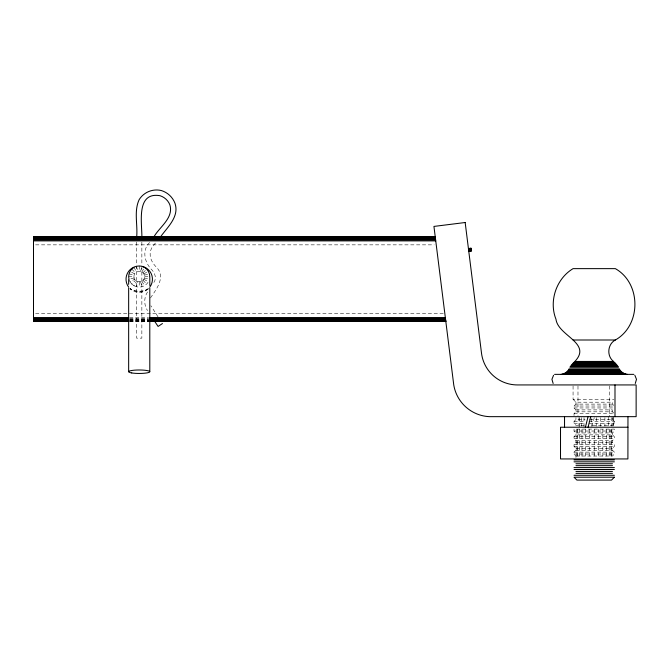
<?xml version="1.0" encoding="UTF-8"?>
<svg xmlns="http://www.w3.org/2000/svg" width="670" height="670" viewBox="0 0 670 670"><rect width="100%" height="100%" fill="white"/><g stroke="black" fill="none" stroke-linecap="round" stroke-linejoin="round"><path stroke-width="0.5" stroke-dasharray="3.35 2.51" d="M133.941 276.568C133.682 269.776 144.77 269.776 144.511 276.568C144.77 283.36 133.682 283.36 133.941 276.568L128.657 276.568M592.02 426.262L594.282 417.611M143.807 279.206L148.38 281.852C146.018 285.889 141.01 287.966 136.487 286.777L137.861 281.668M140.591 271.459L141.504 268.059M150.499 297.932C156.16 289.432 166.018 277.38 156.73 267.523C148.388 259.315 147.475 249.743 156.814 241.853M136.487 286.777L133.941 285.722L136.58 281.14M141.873 271.986L144.511 267.405M147.526 291.986C143.824 297.472 143.824 305.118 147.526 310.595M153.899 282.43C156.646 278.611 155.164 273.444 152.191 270.211C144.561 262.9 141.353 249.935 150.038 242.113M575.949 456.027L612.472 456.027L614.39 454.042L614.39 452.116L612.472 450.257L612.472 448.331L614.39 446.346L614.39 444.428L612.472 442.56L612.472 440.634L614.39 438.657L614.39 436.731L612.472 434.864L575.949 434.864L574.023 436.731L574.023 438.657L575.949 440.634L575.949 442.56L574.023 444.428L574.023 446.346L575.949 448.331L575.949 450.257L574.023 452.116L574.023 454.042L575.949 456.027L575.949 457.979M613.754 405.392L612.472 404.119L612.472 402.201L613.913 400.744M613.754 413.08L612.472 411.816L612.472 409.889L613.754 408.6M589.483 419.504L612.472 419.504L614.39 421.413L614.39 423.331L612.472 425.274L590.429 425.274M612.472 434.864L612.472 432.962L614.39 431.028L614.39 429.102L574.023 429.102L574.023 431.028L575.949 432.962L575.949 434.864M133.941 285.722L131.747 284.038L135.491 280.303M142.961 272.824L145.457 270.337M574.023 415.643L574.023 413.717L575.949 411.816L575.949 409.889L574.023 407.955L574.023 406.028L575.949 404.119L612.472 404.119M584.131 425.274L575.949 425.274L574.023 423.331L574.023 421.413L575.949 419.504L585.077 419.504M131.747 284.038L130.072 281.852L134.645 279.206M143.807 273.921L146.856 272.162M134.117 277.933L129.017 279.298L130.072 281.852M144.335 275.194L148.589 274.055M35.594 244.852L434.16 244.852M144.511 276.568L148.036 276.568M35.594 313.568L444.838 313.568M129.662 317.538L148.48 317.538M129.695 318.593L148.514 318.593M129.712 319.113L148.531 319.113M129.72 319.598L148.547 319.598M129.737 320.051L148.564 320.051M129.745 320.453L148.581 320.453M129.762 320.796L148.589 320.796M129.771 321.081L148.606 321.081M129.771 321.298L148.614 321.298M129.779 321.441L148.614 321.508M573.068 385.962L573.068 399.286L613.929 399.286M573.068 399.286L575.949 402.201L612.472 402.201M574.023 406.028L613.703 406.028M574.023 407.955L613.703 407.955M575.949 409.889L612.472 409.889M575.949 411.816L612.472 411.816M574.023 413.717L613.703 413.717M574.023 421.413L584.114 421.413M588.989 421.413L614.39 421.413M574.023 423.331L584.114 423.331M588.989 423.331L614.39 423.331M574.023 431.028L614.39 431.028M575.949 432.962L612.472 432.962M574.023 436.731L614.39 436.731M574.023 438.657L614.39 438.657M575.949 440.634L612.472 440.634M575.949 442.56L612.472 442.56M574.023 444.428L614.39 444.428M574.023 446.346L614.39 446.346M575.949 448.331L612.472 448.331M575.949 450.257L612.472 450.257M574.023 452.116L614.39 452.116M574.023 454.042L614.39 454.042M129.017 273.829L134.117 275.194M144.335 277.933L148.589 279.072M131.596 272.162L134.645 273.921M131.747 269.089L135.491 272.824M142.961 280.303L146.705 284.038M158.053 316.893L150.876 305.721M133.941 267.405L136.58 271.986M141.873 281.14L144.511 285.722M136.487 266.35L137.861 271.459M140.591 281.668L141.965 286.777M613.553 416.656L613.553 426.262M612.958 417.611L612.958 426.262M612.472 417.578L612.472 419.504M611.509 429.269L611.509 456.898M611.233 417.611L611.233 426.262M610.923 429.269L610.923 456.898M609.7 385.962L609.7 416.656M609.189 429.269L609.189 456.898M608.486 416.656L608.486 426.262M606.442 429.269L606.442 456.898M604.901 417.611L604.901 426.262M602.858 429.269L602.858 456.898M600.73 417.611L600.73 426.262M598.687 429.269L598.687 456.898M596.25 417.611L596.25 426.262M594.206 429.269L594.206 456.898M591.769 418.574L591.769 426.262M589.734 429.269L589.734 456.898M585.563 429.269L585.563 456.898M584.014 417.611L584.014 427.226M581.979 429.269L581.979 456.898M581.267 417.611L581.267 426.262M579.542 417.611L579.542 427.226M579.232 429.269L579.232 456.898M578.947 417.611L578.947 426.262M577.984 385.962L577.984 415.626M577.498 429.269L577.498 456.898M576.912 429.269L576.912 456.898M575.949 402.201L575.949 404.119M575.949 417.578L575.949 419.504M141.856 242.113L141.856 265.077M141.856 266.124L141.856 338.149L136.588 338.149L136.588 266.057M139.226 265.99L139.226 271.283M139.226 281.852L139.226 287.137M136.588 242.029L136.588 265.019M147.944 289.139A13.216 13.216 0 0 1 129.88 288.552M148.388 288.82A10.578 5.192 0 0 1 139.226 291.425A10.578 5.192 0 0 1 130.064 288.82M148.38 288.376A10.569 5.72 0 0 1 130.072 288.376"/><path stroke-width="1" d="M585.404 427.226L588.067 416.656M588.067 427.226L590.739 416.656M635.277 383.475L636.492 379.312L634.858 375.284M153.698 237.239C159.226 227.063 173.806 218.194 169.912 204.936C168.187 200.489 164.518 197.089 159.954 195.69C135.382 191.578 142.316 224.358 141.856 237.934M159.887 237.758C166.855 227.624 179.711 217.021 174.954 203.194C172.592 197.097 167.575 192.441 161.328 190.54C152.844 188.446 143.665 192.231 139.126 199.694C133.657 211.569 138.028 225.279 136.588 237.85M553.562 375.284L551.929 379.312L553.144 383.475M133.941 267.405C129.905 269.767 127.828 274.784 129.017 279.298M615.353 340C607.514 344.078 606.492 356.105 613.544 361.44L574.877 361.44C592.347 343.015 558.085 336.047 555.966 319.213C548.738 301.073 556.309 278.67 573.068 268.637L615.353 268.637C641.424 283.36 641.424 325.277 615.353 340L573.068 340M162.475 323.526L158.095 326.449L154.753 321.441M468.431 248.562L471.052 248.235L471.395 250.94L468.766 251.242L471.37 250.781M468.439 248.603L471.06 248.277M468.456 248.754L471.094 248.528M468.472 248.913L471.111 248.654M469.369 248.939L471.119 248.729M468.64 250.22L471.261 249.91M468.657 250.337L471.278 250.01M468.673 250.488L471.295 250.161M468.69 250.622L471.312 250.304M468.715 250.848L471.337 250.521M468.74 251.041L471.37 250.747M33.5 237.331L435.307 237.331L435.257 236.904L33.5 236.904L33.5 321.508L128.732 321.508M33.5 236.971L435.307 237.113L33.5 237.113M33.5 237.616L435.349 237.616M33.5 237.967L435.391 237.967M33.5 238.369L435.441 238.369M33.5 238.822L435.5 238.822M33.5 239.307L435.559 239.307M33.5 239.818L435.617 239.818M33.5 240.882L435.751 240.882M33.5 317.538L128.615 317.538M149.527 317.538L445.332 317.538M33.5 318.593L128.648 318.593M149.561 318.593L445.466 318.593M33.5 319.113L128.665 319.113M149.577 319.113L445.533 319.113M33.5 319.598L128.682 319.598M149.594 319.598L445.592 319.598M33.5 320.051L128.69 320.051M149.611 320.051L445.651 320.051M33.5 320.453L128.707 320.453M149.628 320.453L445.701 320.453M33.5 320.796L128.715 320.796M149.636 320.796L445.743 320.796M33.5 321.081L128.724 321.081M149.653 321.081L445.776 321.081M33.5 321.298L128.724 321.298M149.653 321.298L445.801 321.298M149.661 321.441L445.835 321.508M574.215 362.001L614.206 362.001M573.57 362.587L614.842 362.587M572.959 363.199L615.462 363.199M572.364 363.835L616.057 363.835M571.795 364.488L616.618 364.488M571.259 365.175L617.162 365.175M570.748 365.879L617.673 365.879M570.27 366.599L618.15 366.599M569.86 367.185L618.561 367.185M568.997 368.877L619.423 368.877M568.637 369.664L619.784 369.664M568.235 370.225L620.186 370.225M567.8 370.761L620.621 370.761M567.322 371.264L621.098 371.264M566.82 371.741L621.601 371.741M566.284 372.177L622.137 372.177M565.723 372.579L622.698 372.579M565.137 372.947L623.284 372.947M564.525 373.274L623.896 373.274M563.897 373.559L624.524 373.559M563.244 373.801L625.169 373.801M562.582 374.002L625.83 374.002M561.226 374.27L627.187 374.27M554.559 374.363L633.854 374.363M627.966 427.226L560.514 427.226L560.514 458.942L627.907 458.942L627.966 416.656M574.023 459.896L614.39 459.896M574.023 461.823L614.39 461.823M575.949 463.749L612.472 463.749M575.949 465.667L612.472 465.667M574.023 467.593L614.39 467.593M574.023 469.511L614.39 469.511M575.949 471.437L612.472 471.437M575.949 473.355L612.472 473.355M574.023 475.281L614.39 475.281M142.811 266.702C146.956 268.05 149.737 272.263 149.795 276.568M614.993 384.932L614.993 416.656M564.534 416.656L564.534 427.226M149.795 277.129L149.795 285.512M149.795 288.201L149.795 371.716M128.657 279.8L128.657 284.365M128.657 288.201L128.657 371.716M128.74 287.254A13.216 13.216 0 0 1 130.298 269.466A13.216 13.216 0 0 1 148.154 269.466A13.216 13.216 0 0 1 149.712 287.254M614.39 477.207L611.509 480.089L576.912 480.089L574.023 477.207L614.39 477.207M465.173 222.515L433.942 226.418L453.757 384.932A37.889 37.889 0 0 0 489.435 416.656L636.131 416.656L636.131 384.932L517.441 384.932A36.205 36.205 0 0 1 481.512 353.216L465.173 222.515M131.747 372.947A10.569 1.742 0 0 0 149.435 372.168A10.569 1.742 0 0 0 136.487 370.041A10.569 1.742 0 0 0 131.747 372.947"/></g></svg>
